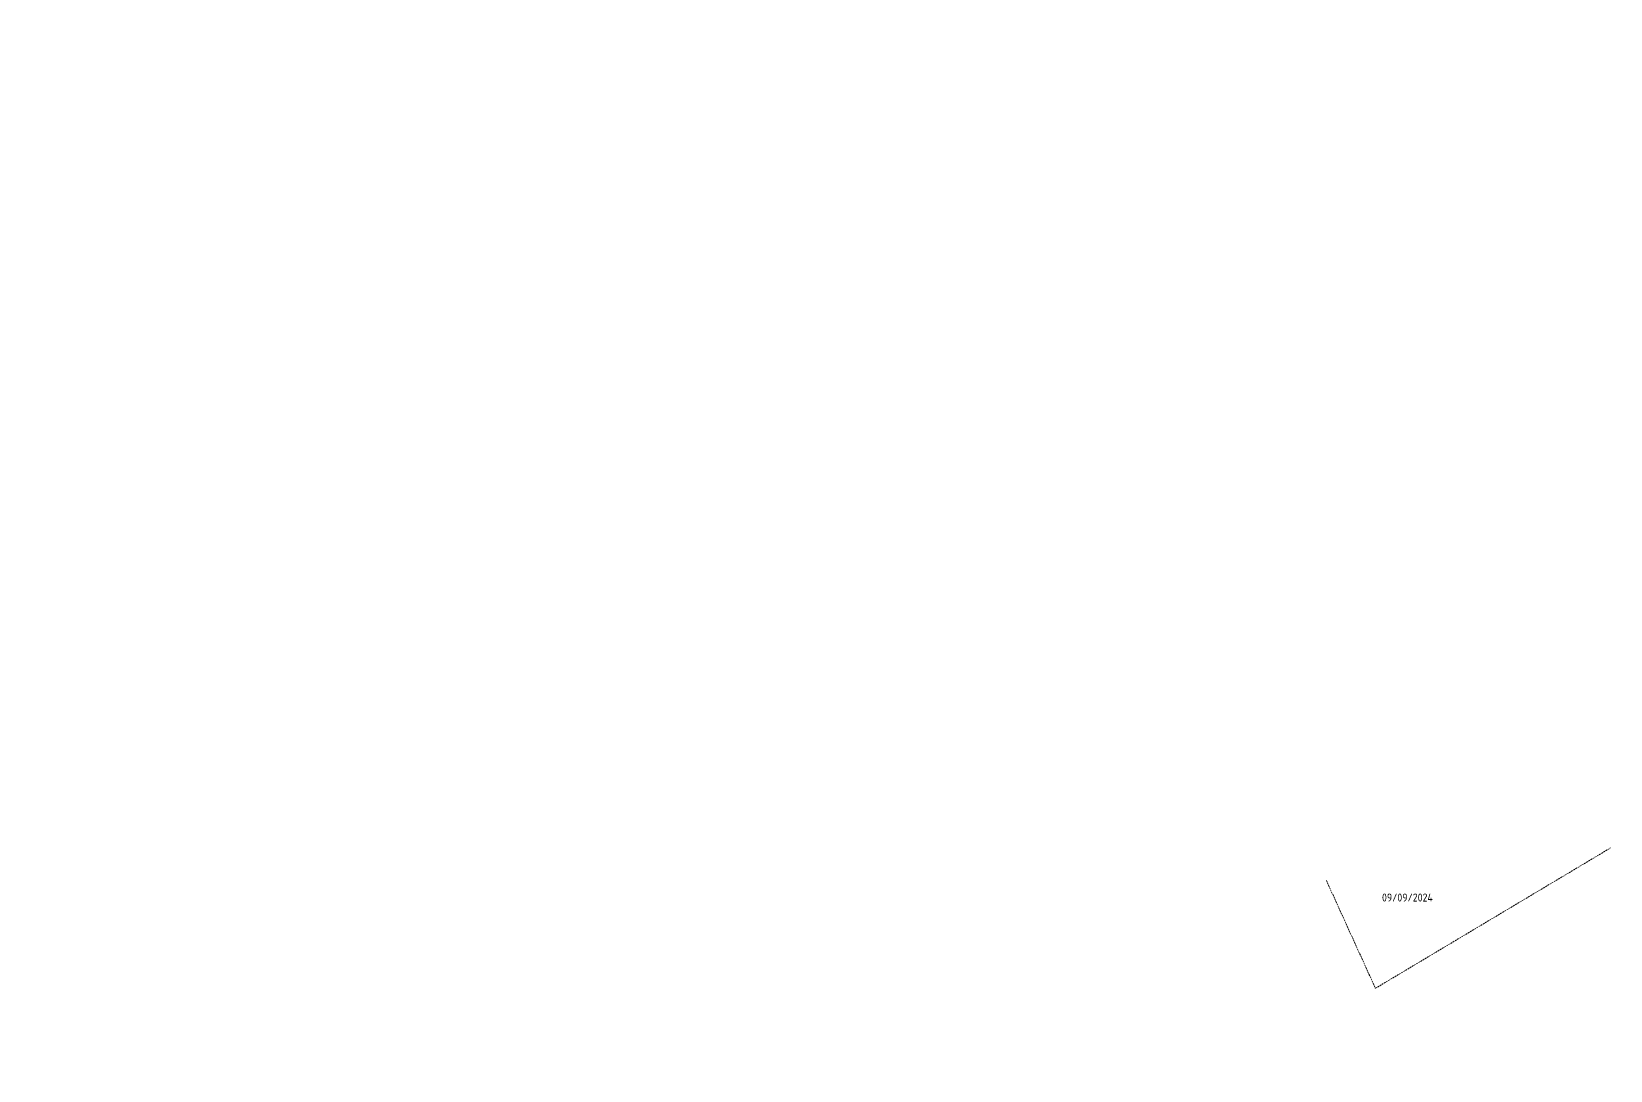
# Model space of a CAD drawing. Header units: inches. Extents: x -605 to 2991212, y -2872845 to 0.
# Drawn here: x 2391579 to 2533315, y -2615065 to -2521806 of the extents above; entities that cross this region are included whole.
import ezdxf
from ezdxf import colors
from ezdxf.entities.mleader import LeaderData, LeaderLine
from ezdxf.math import Vec2, Vec3

# ---------------------------------------------------------------- set-up
doc = ezdxf.new("R2010")
doc.units = ezdxf.units.IN
doc.header["$LTSCALE"] = 600
doc.header["$MEASUREMENT"] = 0
doc.linetypes.add('DASHED2', pattern=[0.375, 0.25, -0.125])
for name, color, linetype, lineweight in [('GB', 6, 'Continuous', 20), ('rRCC 2', 40, 'Continuous', 15), ('rSHEET', 2, 'Continuous', 30)]:
    doc.layers.add(name, color=color, linetype=linetype, lineweight=lineweight)
doc.styles.add('TEXT3', font='geniso.shx')

# ---------------------------------------------------------------- blocks, each defined once
blk = doc.blocks.new('_DotBlank')
at = {"color": 0, "linetype": 'ByBlock', "lineweight": -2}
blk.add_line((-0.5, 0), (-1, 0), dxfattribs=at)
blk.add_circle((0, 0), 0.5, dxfattribs=at)

msp = doc.modelspace()

# ---------------------------------------------------------------- linework, layer by layer
at = {"layer": 'GB', "color": 2, "linetype": 'DASHED2'}
msp.add_lwpolyline([(2507822.2, -2598025.9), (2512217.4, -2607695.4), (2533314.6, -2595095.8)], dxfattribs=at)

# ---------------------------------------------------------------- texts
at = {"layer": 'rSHEET', "style": 'TEXT3'}
msp.add_text('09/09/2024', height=718.27, dxfattribs=at).set_placement((2512805.1, -2599903.5))

# ---------------------------------------------------------------- leaders
at = {"layer": 'rRCC 2', "color": 7}
ml = msp.add_multileader_mtext('Standard', dxfattribs=at)
ml.set_content('\\A1;\\W0.85;(a)4-12# ', color=7, style='TEXT3')
ml.set_leader_properties(color=256, linetype='ByLayer', lineweight=-1)
ml.set_arrow_properties(name='DOTBLANK')
ml.build(insert=Vec2(0, 0))
ml.multileader.update_dxf_attribs({"text_top_attachment_type": 0, "text_bottom_attachment_type": 0, "dogleg_length": 7.47, "arrow_head_size": 187.5, "scale": 75})
ctx = ml.context
ctx.base_point, ctx.scale, ctx.char_height, ctx.arrow_head_size, ctx.landing_gap_size, ctx.plane_origin = Vec3(2474235.5, -2625457.1), 75, 250, 187.5, 6.75, Vec3(2469885.5, -2625505)
ctx.text_align_type = 2
notes = []
notes.append((ctx, [(0, (0, 0, 0), (0, 0), (1, 0), 1, [])]))
ctx.mtext.insert, ctx.mtext.alignment, ctx.mtext.flow_direction = Vec3(2475262.2, -2625325.8), 3, 5
for ctx, leaders in notes:
    for number, flags, end, landing, length, lines in leaders:
        leader = LeaderData()
        leader.index, (leader.has_last_leader_line, leader.has_dogleg_vector, leader.attachment_direction) = number, flags
        leader.last_leader_point, leader.dogleg_vector, leader.dogleg_length = Vec3(end), Vec3(landing), length
        for number, points, colour, breaks in lines:
            line = LeaderLine()
            line.index, line.vertices, line.color, line.breaks = number, Vec3.list(points), colors.encode_raw_color(colour), breaks
            leader.lines.append(line)
        ctx.leaders.append(leader)

doc.saveas('drawing.dxf')
